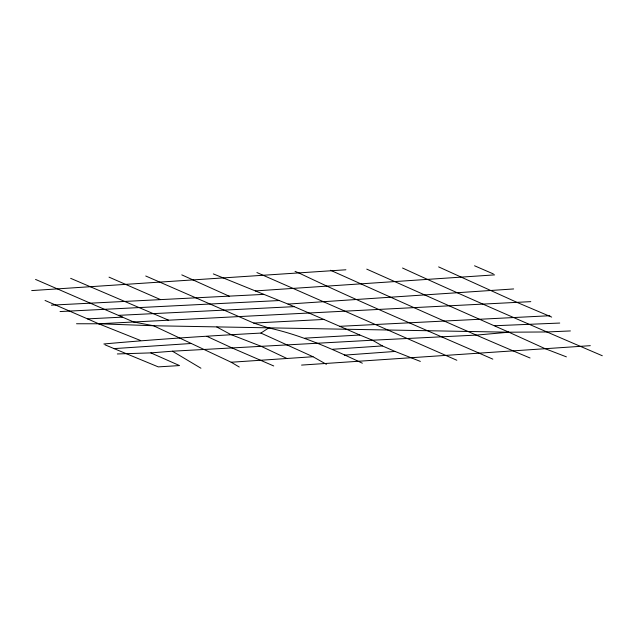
<?xml version="1.0" encoding="UTF-8"?>
<svg xmlns="http://www.w3.org/2000/svg" width="634" height="634" viewBox="0 0 634 634"><rect width="100%" height="100%" fill="white"/><g stroke="black" fill="none" stroke-linecap="round" stroke-linejoin="round"><path stroke-width="0.95" d="M103.849 343.977C156.115 339.245 208.515 335.909 260.907 333.072L268.713 327.929C301.546 335.132 332.121 348.946 362.347 363.203M570.394 330.94L547.055 331.962L508.856 332.2L476.641 335.085L372.483 340.212L172.432 351.204L150.844 352.884L117.338 353.954M344.325 355.143L395.061 351.442L420.342 361.404M301.562 365.089L590.302 345.673M326.399 364.32L313.006 356.728L231.188 362.236L153.507 325.741L133.623 321.977L35.559 279.428M213.317 273.904L255.351 290.927L494.631 274.879M513.643 288.946L288.026 304.082L255.351 290.927M104.998 344.817L114.041 348.613L190.913 343.509M332.533 349.271L382.389 345.926L395.061 351.442M345.91 269.783L31.7 290.586M304.97 338.144L359.795 335.014L372.483 340.212L382.389 345.926M263.633 294.39L51.386 305.152M76.524 323.752L98.69 323.776L530.801 301.641M145.741 275.996L253.743 323.071L323.887 319.441L359.795 335.014M279.309 300.54L60.048 311.556M323.887 319.441L294.168 306.642L118.582 315.352M45.046 300.461L87.524 318.878L122.6 317.127M549.829 315.724L339.555 326.328M494.877 325.733L559.735 323.055M87.524 318.878L98.69 323.776L153.507 325.741L508.856 332.2L544.947 348.605L566.392 356.863M253.743 323.071L268.713 327.929M98.69 323.776L140.685 340.561M114.041 348.613L158.27 366.88L179.509 365.572L150.844 352.884M295.024 271.36L298.939 272.985C362.775 303.488 428.069 330.694 492.816 359.145M288.026 304.082L294.168 306.642M530.064 357.988C463.311 330.163 397.518 300.231 331.511 270.702L330.496 270.258M70.651 278.334L168.533 320.162M181.799 274.879L229.302 296.252M366.761 269.133C414.113 290.214 461.409 311.357 508.856 332.2M551.683 317.095L516.932 302.355L438.633 266.898M474.549 265.781L493.323 273.912M602.3 355.745C535.445 327.096 468.613 298.392 402.535 268.016M160.513 299.597L109.024 277.145M456.837 360.263L256.913 272.549M260.907 333.072L313.006 356.728M206.961 336.377L232.123 347.971L273.729 365.961M286.845 358.432L261.248 346.346L230.554 334.419L216.812 327.001M231.188 362.236L239.264 367.031M172.432 351.204L200.938 368.219"/></g></svg>
